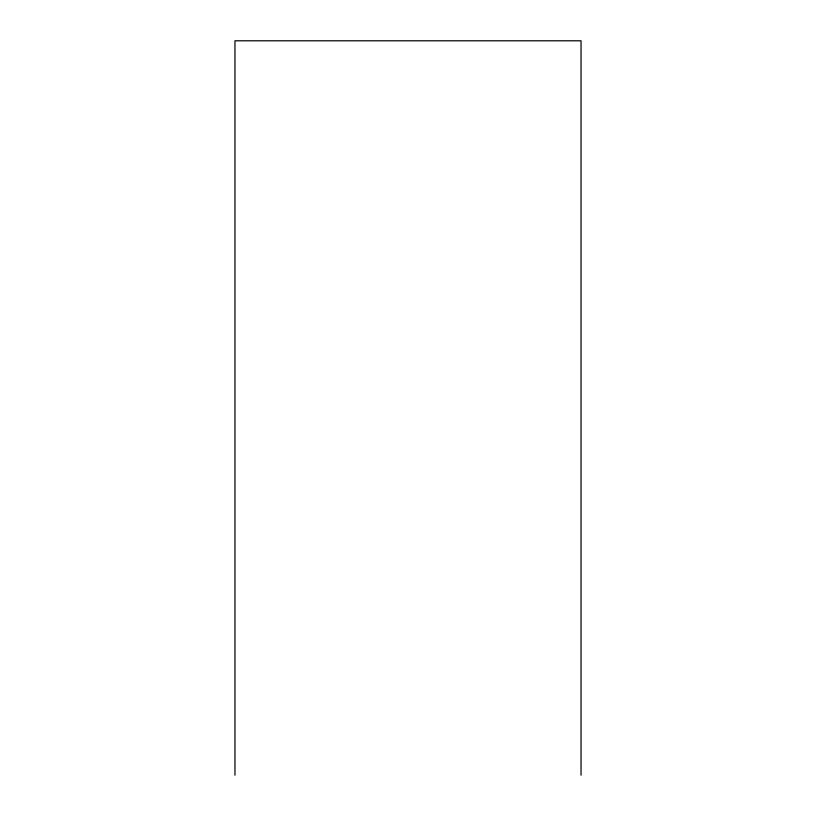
<?xml version="1.0" encoding="UTF-8"?>
<svg xmlns="http://www.w3.org/2000/svg" width="816" height="816" viewBox="0 0 816 816"><rect width="100%" height="100%" fill="white"/><g stroke="black" fill="none" stroke-linecap="round" stroke-linejoin="round"><path stroke-width="1.22" d="M581.033 775.2L581.033 40.8L234.967 40.8L234.967 775.2"/></g></svg>
